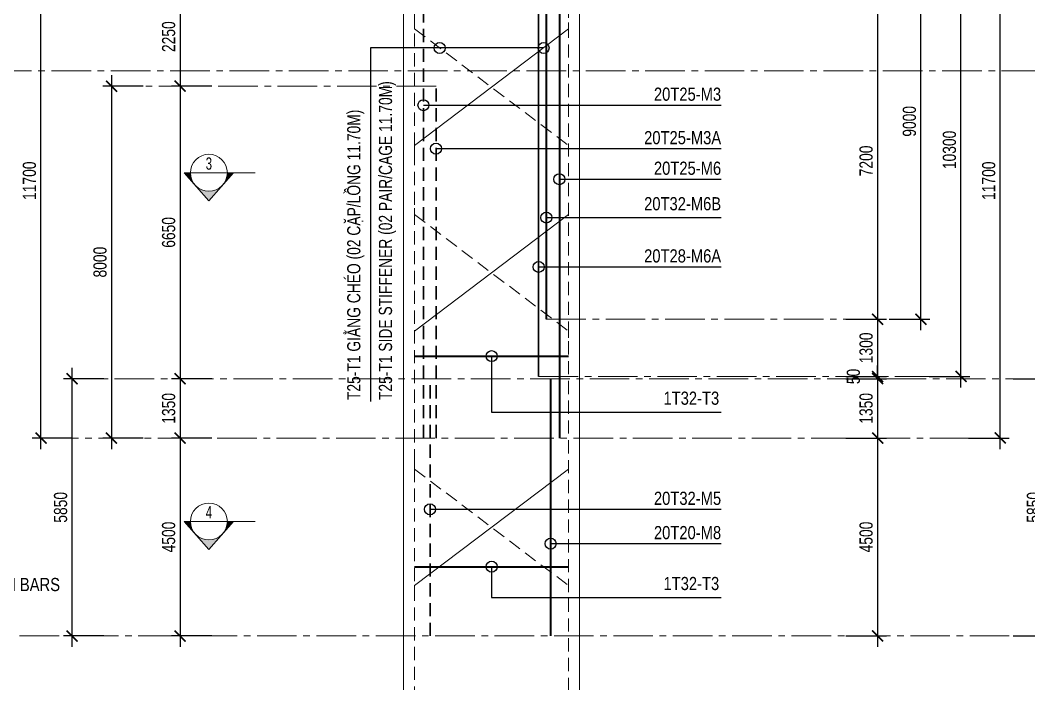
# Model space of a CAD drawing. Header units: millimetres. Extents: x 2746337 to 7547699, y -363432 to 15720.
# Drawn here: x 3381940 to 3404869, y -27087 to -12000 of the extents above; entities that cross this region are included whole.
import ezdxf
from ezdxf.enums import TextEntityAlignment as Align

# ---------------------------------------------------------------- set-up
doc = ezdxf.new("R2010")
doc.units = ezdxf.units.MM
doc.header["$LTSCALE"] = 1200
doc.header["$PDMODE"] = 3
for name, pattern in [('CENTER2', [1.125, 0.75, -0.125, 0.125, -0.125]), ('CONTINOUS', [0]), ('HIDDEN', [0.375, 0.25, -0.125])]:
    doc.linetypes.add(name, pattern=pattern)
for name, color, linetype, lineweight in [('1', 9, 'Continuous', 13), ('BOUND', 3, 'Continuous', 20), ('C1CO', 4, 'Continuous', 35), ('Grid line', 160, 'CENTER2', 5), ('HIDE', 8, 'HIDDEN', 13), ('K-THUOC', 1, 'Continuous', 18), ('LEADER', 8, 'Continuous', 9), ('T1CO', 4, 'Continuous', 20), ('T1HI', 4, 'HIDDEN', 13), ('TCCO', 4, 'Continuous', 35), ('TCHI', 4, 'HIDDEN', 30), ('TEXTMA', 2, 'Continuous', 13), ('TEXTVN', 2, 'Continuous', 20)]:
    doc.layers.add(name, color=color, linetype=linetype, lineweight=lineweight)
doc.styles.add('DB_Arial', font='arial.ttf', dxfattribs={"width": 0.8})
doc.styles.add('SMTEXT', font='arial.ttf', dxfattribs={"width": 0.75})
doc.styles.add('TEXTVN', font='VHELVCN.TTF', dxfattribs={"width": 0.8})
doc.dimstyles.new('BSV1-100', dxfattribs={"dimtxt": 300, "dimasz": 250, "dimexe": 200, "dimexo": 0, "dimgap": 108, "dimtad": 1, "dimdec": 0, "dimdsep": 46, "dimtxsty": 'SMTEXT', "dimblk": 'ARCHTICK', "dimcen": 100, "dimdle": 250, "dimclrd": 256, "dimclre": 256, "dimclrt": 1, "dimadec": 0, "dimazin": 0, "dimtfac": 1, "dimtdec": 0, "dimtix": 1, "dimtmove": 2, "dimatfit": 3, "dimfxl": 720, "dimfxlon": 1, "dimtolj": 1, "dimtzin": 0, "dimarcsym": 0})
doc.dimstyles.new('BSV25', dxfattribs={"dimtxt": 300, "dimasz": 250, "dimexe": 200, "dimexo": 0, "dimgap": 108, "dimtad": 1, "dimdec": 0, "dimlfac": 0.25, "dimdsep": 46, "dimtxsty": 'SMTEXT', "dimblk": 'ARCHTICK', "dimcen": 100, "dimdle": 250, "dimclrd": 256, "dimclre": 256, "dimclrt": 2, "dimadec": 0, "dimazin": 0, "dimtfac": 1, "dimtdec": 0, "dimtix": 1, "dimtmove": 2, "dimatfit": 3, "dimfxl": 800, "dimfxlon": 1, "dimtolj": 1, "dimtzin": 0, "dimarcsym": 0})

# ---------------------------------------------------------------- blocks, each defined once
blk = doc.blocks.new('_ArchTick')
at = {"color": 0, "linetype": 'ByBlock', "const_width": 0.15}
blk.add_lwpolyline([(-0.5, -0.5), (0.5, 0.5)], dxfattribs=at)
blk = doc.blocks.new('*D829')
at = {"layer": 'Defpoints', "color": 0, "transparency": 16777216}
for p in [(3390657, -8850), (3376848, -11850), (3390657, -11850)]:
    blk.add_point(p, dxfattribs=at)
at = {"layer": 'K-THUOC', "lineweight": -2, "transparency": 16777216}
for p, q in [((3376848, -8600), (3376848, -12100)), ((3377568, -8850), (3376648, -8850)), ((3377568, -11850), (3376648, -11850))]:
    blk.add_line(p, q, dxfattribs=at)
at = {"layer": 'K-THUOC', "lineweight": -2, "transparency": 16777216, "xscale": 250, "yscale": 250, "zscale": 250}
for p, rotation in [((3376848, -8850), 90), ((3376848, -11850), 270)]:
    blk.add_blockref('_ArchTick', p, dxfattribs=dict(at, rotation=rotation))
at = {"layer": 'K-THUOC', "color": 1, "transparency": 16777216, "char_height": 300, "attachment_point": 5, "rotation": 90, "style": 'SMTEXT'}
for s, insert in [('\\A1;T12a200-L1,L2,L3', (3377136, -10350)), ('\\A1;3000', (3376587, -10350))]:
    blk.add_mtext(s, dxfattribs=dict(at, insert=insert))
blk = doc.blocks.new('*D830')
at = {"layer": 'Defpoints', "color": 0, "transparency": 16777216}
for p in [(3390657, -11850), (3376848, -26000), (3383651, -26000)]:
    blk.add_point(p, dxfattribs=at)
at = {"layer": 'K-THUOC', "lineweight": -2, "transparency": 16777216}
for p, q in [((3376848, -11600), (3376848, -26250)), ((3377568, -11850), (3376648, -11850)), ((3377568, -26000), (3376648, -26000))]:
    blk.add_line(p, q, dxfattribs=at)
at = {"layer": 'K-THUOC', "lineweight": -2, "transparency": 16777216, "xscale": 250, "yscale": 250, "zscale": 250}
for p, rotation in [((3376848, -11850), 90), ((3376848, -26000), 270)]:
    blk.add_blockref('_ArchTick', p, dxfattribs=dict(at, rotation=rotation))
at = {"layer": 'K-THUOC', "color": 1, "transparency": 16777216, "char_height": 300, "attachment_point": 5, "rotation": 90, "style": 'SMTEXT'}
for s, insert in [('\\A1;T12a300-L1,L2,L3', (3377136, -18925)), ('\\A1;14150', (3376587, -18925))]:
    blk.add_mtext(s, dxfattribs=dict(at, insert=insert))
blk = doc.blocks.new('SIGSEC')
at = {"layer": '1', "lineweight": 9}
h = blk.add_hatch(color=256, dxfattribs=at)
h.dxf.hatch_style = 1
h.paths.add_polyline_path([(-420, 0), (-560, 0), (-315, -278, -0.182676)])
h = blk.add_hatch(color=256, dxfattribs=at)
h.dxf.hatch_style = 1
h.paths.add_polyline_path([(560, 0), (420, 0, -0.182676), (315, -278)])
h = blk.add_hatch(color=256, dxfattribs=at)
h.dxf.hatch_style = 1
h.paths.add_polyline_path([(315, -278, -0.451416), (-315, -278), (0, -635)])
at = {"layer": '1', "lineweight": 9, "elevation": 0}
blk.add_lwpolyline([(1050, 0), (-560, 0), (0, -635), (560, 0)], dxfattribs=at)
at = {"layer": '1', "lineweight": 9}
blk.add_circle((0, 0), 420, dxfattribs=at)
at = {"layer": 'BOUND', "lineweight": 9, "style": 'TEXTVN', "width": 0.8}
blk.add_attdef('SEC', text='', height=280, dxfattribs=at).set_placement((0, 210, 0), align=Align.MIDDLE_CENTER)
blk = doc.blocks.new('*D798')
at = {"layer": 'Defpoints', "color": 0, "transparency": 16777216}
for p in [(3408269, -9350), (3375833, -13150), (3409526, -13150)]:
    blk.add_point(p, dxfattribs=at)
at = {"layer": 'K-THUOC', "lineweight": -2, "transparency": 16777216}
for p, q in [((3375833, -9100), (3375833, -13400)), ((3376553, -9350), (3375633, -9350)), ((3376553, -13150), (3375633, -13150))]:
    blk.add_line(p, q, dxfattribs=at)
at = {"layer": 'K-THUOC', "lineweight": -2, "transparency": 16777216, "xscale": 250, "yscale": 250, "zscale": 250}
for p, rotation in [((3375833, -9350), 90), ((3375833, -13150), 270)]:
    blk.add_blockref('_ArchTick', p, dxfattribs=dict(at, rotation=rotation))
at = {"layer": 'K-THUOC', "color": 1, "transparency": 16777216, "insert": (3375571, -11250), "char_height": 300, "attachment_point": 5, "rotation": 90, "style": 'SMTEXT'}
blk.add_mtext('\\A1;3800', dxfattribs=at)
blk = doc.blocks.new('*D804')
at = {"layer": 'Defpoints', "color": 0, "transparency": 16777216}
for p in [(3394657, -11600), (3394657, -18800), (3401432, -18800)]:
    blk.add_point(p, dxfattribs=at)
at = {"layer": 'K-THUOC', "lineweight": -2, "transparency": 16777216}
for p, q in [((3401432, -11350), (3401432, -19050)), ((3400712, -11600), (3401632, -11600)), ((3400712, -18800), (3401632, -18800))]:
    blk.add_line(p, q, dxfattribs=at)
at = {"layer": 'K-THUOC', "lineweight": -2, "transparency": 16777216, "xscale": 250, "yscale": 250, "zscale": 250}
for p, rotation in [((3401432, -11600), 90), ((3401432, -18800), 270)]:
    blk.add_blockref('_ArchTick', p, dxfattribs=dict(at, rotation=rotation))
at = {"layer": 'K-THUOC', "color": 1, "transparency": 16777216, "insert": (3401171, -15200), "char_height": 300, "attachment_point": 5, "rotation": 90, "style": 'SMTEXT'}
blk.add_mtext('\\A1;7200', dxfattribs=at)
blk = doc.blocks.new('*D805')
at = {"layer": 'Defpoints', "color": 0, "transparency": 16777216}
for p in [(3394657, -20100), (3394657, -20150), (3401432, -20150)]:
    blk.add_point(p, dxfattribs=at)
at = {"layer": 'K-THUOC', "lineweight": -2, "transparency": 16777216}
for p, q in [((3401432, -20100), (3401432, -19850)), ((3400712, -20100), (3401632, -20100)), ((3400712, -20150), (3401632, -20150)), ((3401432, -20100), (3401432, -20150)), ((3401432, -20150), (3401432, -20400))]:
    blk.add_line(p, q, dxfattribs=at)
at = {"layer": 'K-THUOC', "lineweight": -2, "transparency": 16777216, "xscale": 250, "yscale": 250, "zscale": 250}
for p, rotation in [((3401432, -20100), 270), ((3401432, -20150), 90)]:
    blk.add_blockref('_ArchTick', p, dxfattribs=dict(at, rotation=rotation))
at = {"layer": 'K-THUOC', "color": 1, "transparency": 16777216, "insert": (3400882, -20100), "char_height": 300, "attachment_point": 5, "rotation": 90, "style": 'SMTEXT'}
blk.add_mtext('\\A1;50', dxfattribs=at)
blk = doc.blocks.new('*D806')
at = {"layer": 'Defpoints', "color": 0, "transparency": 16777216}
for p in [(3394657, -20150), (3394657, -21500), (3401432, -21500)]:
    blk.add_point(p, dxfattribs=at)
at = {"layer": 'K-THUOC', "lineweight": -2, "transparency": 16777216}
for p, q in [((3401432, -19900), (3401432, -21750)), ((3400712, -20150), (3401632, -20150)), ((3400712, -21500), (3401632, -21500))]:
    blk.add_line(p, q, dxfattribs=at)
at = {"layer": 'K-THUOC', "lineweight": -2, "transparency": 16777216, "xscale": 250, "yscale": 250, "zscale": 250}
for p, rotation in [((3401432, -20150), 90), ((3401432, -21500), 270)]:
    blk.add_blockref('_ArchTick', p, dxfattribs=dict(at, rotation=rotation))
at = {"layer": 'K-THUOC', "color": 1, "transparency": 16777216, "insert": (3401171, -20825), "char_height": 300, "attachment_point": 5, "rotation": 90, "style": 'SMTEXT'}
blk.add_mtext('\\A1;1350', dxfattribs=at)
blk = doc.blocks.new('*D807')
at = {"layer": 'Defpoints', "color": 0, "transparency": 16777216}
for p in [(3394307, -21500), (3394657, -26000), (3401432, -26000)]:
    blk.add_point(p, dxfattribs=at)
at = {"layer": 'K-THUOC', "lineweight": -2, "transparency": 16777216}
for p, q in [((3401432, -21250), (3401432, -26250)), ((3400712, -21500), (3401632, -21500)), ((3400712, -26000), (3401632, -26000))]:
    blk.add_line(p, q, dxfattribs=at)
at = {"layer": 'K-THUOC', "lineweight": -2, "transparency": 16777216, "xscale": 250, "yscale": 250, "zscale": 250}
for p, rotation in [((3401432, -21500), 90), ((3401432, -26000), 270)]:
    blk.add_blockref('_ArchTick', p, dxfattribs=dict(at, rotation=rotation))
at = {"layer": 'K-THUOC', "color": 1, "transparency": 16777216, "insert": (3401171, -23750), "char_height": 300, "attachment_point": 5, "rotation": 90, "style": 'SMTEXT'}
blk.add_mtext('\\A1;4500', dxfattribs=at)
blk = doc.blocks.new('*D808')
at = {"layer": 'Defpoints', "color": 0, "transparency": 16777216}
for p in [(3394157, -20150), (3405237, -20150), (3394157, -26000)]:
    blk.add_point(p, dxfattribs=at)
at = {"layer": 'K-THUOC', "lineweight": -2, "transparency": 16777216}
for p, q in [((3405237, -26250), (3405237, -19900)), ((3404517, -20150), (3405437, -20150)), ((3404517, -26000), (3405437, -26000))]:
    blk.add_line(p, q, dxfattribs=at)
at = {"layer": 'K-THUOC', "lineweight": -2, "transparency": 16777216, "xscale": 250, "yscale": 250, "zscale": 250}
for p, rotation in [((3405237, -20150), 90), ((3405237, -26000), 270)]:
    blk.add_blockref('_ArchTick', p, dxfattribs=dict(at, rotation=rotation))
at = {"layer": 'K-THUOC', "color": 1, "transparency": 16777216, "insert": (3404976, -23075), "char_height": 300, "attachment_point": 5, "rotation": 90, "style": 'SMTEXT'}
blk.add_mtext('\\A1;5850', dxfattribs=at)
blk = doc.blocks.new('*D809')
at = {"layer": 'Defpoints', "color": 0, "transparency": 16777216}
for p in [(3393606, -9800), (3404219, -9800), (3393606, -21500)]:
    blk.add_point(p, dxfattribs=at)
at = {"layer": 'K-THUOC', "lineweight": -2, "transparency": 16777216}
for p, q in [((3404219, -21750), (3404219, -9550)), ((3403499, -9800), (3404419, -9800)), ((3403499, -21500), (3404419, -21500))]:
    blk.add_line(p, q, dxfattribs=at)
at = {"layer": 'K-THUOC', "lineweight": -2, "transparency": 16777216, "xscale": 250, "yscale": 250, "zscale": 250}
for p, rotation in [((3404219, -9800), 90), ((3404219, -21500), 270)]:
    blk.add_blockref('_ArchTick', p, dxfattribs=dict(at, rotation=rotation))
at = {"layer": 'K-THUOC', "color": 1, "transparency": 16777216, "insert": (3403958, -15650), "char_height": 300, "attachment_point": 5, "rotation": 90, "style": 'SMTEXT'}
blk.add_mtext('\\A1;11700', dxfattribs=at)
blk = doc.blocks.new('*D812')
at = {"layer": 'Defpoints', "color": 0, "transparency": 16777216}
for p in [(3393726, -9800), (3403327, -9800), (3393726, -20100)]:
    blk.add_point(p, dxfattribs=at)
at = {"layer": 'K-THUOC', "lineweight": -2, "transparency": 16777216}
for p, q in [((3403327, -20350), (3403327, -9550)), ((3402607, -9800), (3403527, -9800)), ((3402607, -20100), (3403527, -20100))]:
    blk.add_line(p, q, dxfattribs=at)
at = {"layer": 'K-THUOC', "lineweight": -2, "transparency": 16777216, "xscale": 250, "yscale": 250, "zscale": 250}
for p, rotation in [((3403327, -9800), 90), ((3403327, -20100), 270)]:
    blk.add_blockref('_ArchTick', p, dxfattribs=dict(at, rotation=rotation))
at = {"layer": 'K-THUOC', "color": 1, "transparency": 16777216, "insert": (3403065, -14950), "char_height": 300, "attachment_point": 5, "rotation": 90, "style": 'SMTEXT'}
blk.add_mtext('\\A1;10300', dxfattribs=at)
blk = doc.blocks.new('*D813')
at = {"layer": 'Defpoints', "color": 0, "transparency": 16777216}
for p in [(3393901, -9800), (3402416, -9800), (3393901, -18800)]:
    blk.add_point(p, dxfattribs=at)
at = {"layer": 'K-THUOC', "lineweight": -2, "transparency": 16777216}
for p, q in [((3402416, -19050), (3402416, -9550)), ((3401696, -9800), (3402616, -9800)), ((3401696, -18800), (3402616, -18800))]:
    blk.add_line(p, q, dxfattribs=at)
at = {"layer": 'K-THUOC', "lineweight": -2, "transparency": 16777216, "xscale": 250, "yscale": 250, "zscale": 250}
for p, rotation in [((3402416, -9800), 90), ((3402416, -18800), 270)]:
    blk.add_blockref('_ArchTick', p, dxfattribs=dict(at, rotation=rotation))
at = {"layer": 'K-THUOC', "color": 1, "transparency": 16777216, "insert": (3402155, -14300), "char_height": 300, "attachment_point": 5, "rotation": 90, "style": 'SMTEXT'}
blk.add_mtext('\\A1;9000', dxfattribs=at)
blk = doc.blocks.new('*D816')
at = {"layer": 'Defpoints', "color": 0, "transparency": 16777216}
for p in [(3390633, -11250), (3385577, -13500), (3390657, -13500)]:
    blk.add_point(p, dxfattribs=at)
at = {"layer": 'K-THUOC', "lineweight": -2, "transparency": 16777216}
for p, q in [((3385577, -11000), (3385577, -13750)), ((3386297, -11250), (3385377, -11250)), ((3386297, -13500), (3385377, -13500))]:
    blk.add_line(p, q, dxfattribs=at)
at = {"layer": 'K-THUOC', "lineweight": -2, "transparency": 16777216, "xscale": 250, "yscale": 250, "zscale": 250}
for p, rotation in [((3385577, -11250), 90), ((3385577, -13500), 270)]:
    blk.add_blockref('_ArchTick', p, dxfattribs=dict(at, rotation=rotation))
at = {"layer": 'K-THUOC', "color": 1, "transparency": 16777216, "insert": (3385316, -12375), "char_height": 300, "attachment_point": 5, "rotation": 90, "style": 'SMTEXT'}
blk.add_mtext('\\A1;2250', dxfattribs=at)
blk = doc.blocks.new('*D817')
at = {"layer": 'Defpoints', "color": 0, "transparency": 16777216}
for p in [(3390633, -21500), (3385577, -26000), (3390633, -26000)]:
    blk.add_point(p, dxfattribs=at)
at = {"layer": 'K-THUOC', "lineweight": -2, "transparency": 16777216}
for p, q in [((3385577, -21250), (3385577, -26250)), ((3386297, -21500), (3385377, -21500)), ((3386297, -26000), (3385377, -26000))]:
    blk.add_line(p, q, dxfattribs=at)
at = {"layer": 'K-THUOC', "lineweight": -2, "transparency": 16777216, "xscale": 250, "yscale": 250, "zscale": 250}
for p, rotation in [((3385577, -21500), 90), ((3385577, -26000), 270)]:
    blk.add_blockref('_ArchTick', p, dxfattribs=dict(at, rotation=rotation))
at = {"layer": 'K-THUOC', "color": 1, "transparency": 16777216, "insert": (3385316, -23750), "char_height": 300, "attachment_point": 5, "rotation": 90, "style": 'SMTEXT'}
blk.add_mtext('\\A1;4500', dxfattribs=at)
blk = doc.blocks.new('*D818')
at = {"layer": 'Defpoints', "color": 0, "transparency": 16777216}
for p in [(3382413, -9800), (3390833, -9800), (3390833, -21500)]:
    blk.add_point(p, dxfattribs=at)
at = {"layer": 'K-THUOC', "lineweight": -2, "transparency": 16777216}
for p, q in [((3382413, -21750), (3382413, -9550)), ((3383133, -9800), (3382213, -9800)), ((3383133, -21500), (3382213, -21500))]:
    blk.add_line(p, q, dxfattribs=at)
at = {"layer": 'K-THUOC', "lineweight": -2, "transparency": 16777216, "xscale": 250, "yscale": 250, "zscale": 250}
for p, rotation in [((3382413, -9800), 90), ((3382413, -21500), 270)]:
    blk.add_blockref('_ArchTick', p, dxfattribs=dict(at, rotation=rotation))
at = {"layer": 'K-THUOC', "color": 1, "transparency": 16777216, "insert": (3382151, -15650), "char_height": 300, "attachment_point": 5, "rotation": 90, "style": 'SMTEXT'}
blk.add_mtext('\\A1;11700', dxfattribs=at)
blk = doc.blocks.new('*D780')
at = {"layer": 'Defpoints', "color": 0, "transparency": 16777216}
for p in [(3409285, -500), (3403739, -26000), (3414453, -26000)]:
    blk.add_point(p, dxfattribs=at)
at = {"layer": 'K-THUOC', "lineweight": -2, "transparency": 16777216}
for p, q in [((3414453, -250), (3414453, -26250)), ((3413733, -500), (3414653, -500)), ((3413733, -26000), (3414653, -26000))]:
    blk.add_line(p, q, dxfattribs=at)
at = {"layer": 'K-THUOC', "lineweight": -2, "transparency": 16777216, "xscale": 250, "yscale": 250, "zscale": 250}
for p, rotation in [((3414453, -500), 90), ((3414453, -26000), 270)]:
    blk.add_blockref('_ArchTick', p, dxfattribs=dict(at, rotation=rotation))
at = {"layer": 'K-THUOC', "color": 1, "transparency": 16777216, "insert": (3414192, -13250), "char_height": 300, "attachment_point": 5, "rotation": 90, "style": 'SMTEXT'}
blk.add_mtext('\\A1;25500', dxfattribs=at)
blk = doc.blocks.new('*D781')
at = {"layer": 'Defpoints', "color": 0, "transparency": 16777216}
for p in [(3403739, -26000), (3405310, -45000), (3414453, -45000)]:
    blk.add_point(p, dxfattribs=at)
at = {"layer": 'K-THUOC', "lineweight": -2, "transparency": 16777216}
for p, q in [((3414453, -25750), (3414453, -45250)), ((3413733, -26000), (3414653, -26000)), ((3413733, -45000), (3414653, -45000))]:
    blk.add_line(p, q, dxfattribs=at)
at = {"layer": 'K-THUOC', "lineweight": -2, "transparency": 16777216, "xscale": 250, "yscale": 250, "zscale": 250}
for p, rotation in [((3414453, -26000), 90), ((3414453, -45000), 270)]:
    blk.add_blockref('_ArchTick', p, dxfattribs=dict(at, rotation=rotation))
at = {"layer": 'K-THUOC', "color": 1, "transparency": 16777216, "insert": (3414192, -35500), "char_height": 300, "attachment_point": 5, "rotation": 90, "style": 'SMTEXT'}
blk.add_mtext('\\A1;19000', dxfattribs=at)
blk = doc.blocks.new('*D782')
at = {"layer": 'Defpoints', "color": 0, "transparency": 16777216}
for p in [(3408485, 0), (3415514, 0), (3403739, -26000)]:
    blk.add_point(p, dxfattribs=at)
at = {"layer": 'K-THUOC', "lineweight": -2, "transparency": 16777216}
for p, q in [((3415514, -26250), (3415514, 250)), ((3414794, 0), (3415714, 0)), ((3414794, -26000), (3415714, -26000))]:
    blk.add_line(p, q, dxfattribs=at)
at = {"layer": 'K-THUOC', "lineweight": -2, "transparency": 16777216, "xscale": 250, "yscale": 250, "zscale": 250}
for p, rotation in [((3415514, 0), 90), ((3415514, -26000), 270)]:
    blk.add_blockref('_ArchTick', p, dxfattribs=dict(at, rotation=rotation))
at = {"layer": 'K-THUOC', "color": 1, "transparency": 16777216, "insert": (3415253, -13000), "char_height": 300, "attachment_point": 5, "rotation": 90, "style": 'SMTEXT'}
blk.add_mtext('\\A1;26000', dxfattribs=at)
blk = doc.blocks.new('lop1-type2')
at = {"layer": 'C1CO'}
for p, q in [((2730241, 450), (2730241, -4100)), ((2730091, -2600), (2730091, -11600)), ((2730241, -9800), (2730241, -21500)), ((2730041, -20150), (2730041, -26000))]:
    blk.add_line(p, q, dxfattribs=at)
at = {"layer": 'TCCO'}
blk.add_line((2729944, -9800), (2729944, -18800), dxfattribs=at)
blk = doc.blocks.new('*D790')
at = {"layer": 'Defpoints', "color": 0, "transparency": 16777216}
for p in [(3390657, -13500), (3385577, -20150), (3390657, -20150)]:
    blk.add_point(p, dxfattribs=at)
at = {"layer": 'K-THUOC', "lineweight": -2, "transparency": 16777216}
for p, q in [((3385577, -13250), (3385577, -20400)), ((3386297, -13500), (3385377, -13500)), ((3386297, -20150), (3385377, -20150))]:
    blk.add_line(p, q, dxfattribs=at)
at = {"layer": 'K-THUOC', "lineweight": -2, "transparency": 16777216, "xscale": 250, "yscale": 250, "zscale": 250}
for p, rotation in [((3385577, -13500), 90), ((3385577, -20150), 270)]:
    blk.add_blockref('_ArchTick', p, dxfattribs=dict(at, rotation=rotation))
at = {"layer": 'K-THUOC', "color": 1, "transparency": 16777216, "insert": (3385316, -16825), "char_height": 300, "attachment_point": 5, "rotation": 90, "style": 'SMTEXT'}
blk.add_mtext('\\A1;6650', dxfattribs=at)
blk = doc.blocks.new('*D791')
at = {"layer": 'Defpoints', "color": 0, "transparency": 16777216}
for p in [(3391207, -20150), (3385577, -21500), (3391207, -21500)]:
    blk.add_point(p, dxfattribs=at)
at = {"layer": 'K-THUOC', "lineweight": -2, "transparency": 16777216}
for p, q in [((3385577, -19900), (3385577, -21750)), ((3386297, -20150), (3385377, -20150)), ((3386297, -21500), (3385377, -21500))]:
    blk.add_line(p, q, dxfattribs=at)
at = {"layer": 'K-THUOC', "lineweight": -2, "transparency": 16777216, "xscale": 250, "yscale": 250, "zscale": 250}
for p, rotation in [((3385577, -20150), 90), ((3385577, -21500), 270)]:
    blk.add_blockref('_ArchTick', p, dxfattribs=dict(at, rotation=rotation))
at = {"layer": 'K-THUOC', "color": 1, "transparency": 16777216, "insert": (3385316, -20825), "char_height": 300, "attachment_point": 5, "rotation": 90, "style": 'SMTEXT'}
blk.add_mtext('\\A1;1350', dxfattribs=at)
blk = doc.blocks.new('*D793')
at = {"layer": 'Defpoints', "color": 0, "transparency": 16777216}
for p in [(3383122, -20150), (3391364, -20150), (3391364, -26000)]:
    blk.add_point(p, dxfattribs=at)
at = {"layer": 'K-THUOC', "lineweight": -2, "transparency": 16777216}
for p, q in [((3383122, -26250), (3383122, -19900)), ((3383842, -20150), (3382922, -20150)), ((3383842, -26000), (3382922, -26000))]:
    blk.add_line(p, q, dxfattribs=at)
at = {"layer": 'K-THUOC', "lineweight": -2, "transparency": 16777216, "xscale": 250, "yscale": 250, "zscale": 250}
for p, rotation in [((3383122, -20150), 90), ((3383122, -26000), 270)]:
    blk.add_blockref('_ArchTick', p, dxfattribs=dict(at, rotation=rotation))
at = {"layer": 'K-THUOC', "color": 1, "transparency": 16777216, "insert": (3382860, -23075), "char_height": 300, "attachment_point": 5, "rotation": 90, "style": 'SMTEXT'}
blk.add_mtext('\\A1;5850', dxfattribs=at)
blk = doc.blocks.new('*D794')
at = {"layer": 'Defpoints', "color": 0, "transparency": 16777216}
for p in [(3394657, -18800), (3394657, -20100), (3401432, -20100)]:
    blk.add_point(p, dxfattribs=at)
at = {"layer": 'K-THUOC', "lineweight": -2, "transparency": 16777216}
for p, q in [((3401432, -18550), (3401432, -20350)), ((3400712, -18800), (3401632, -18800)), ((3400712, -20100), (3401632, -20100))]:
    blk.add_line(p, q, dxfattribs=at)
at = {"layer": 'K-THUOC', "lineweight": -2, "transparency": 16777216, "xscale": 250, "yscale": 250, "zscale": 250}
for p, rotation in [((3401432, -18800), 90), ((3401432, -20100), 270)]:
    blk.add_blockref('_ArchTick', p, dxfattribs=dict(at, rotation=rotation))
at = {"layer": 'K-THUOC', "color": 1, "transparency": 16777216, "insert": (3401171, -19450), "char_height": 300, "attachment_point": 5, "rotation": 90, "style": 'SMTEXT'}
blk.add_mtext('\\A1;1300', dxfattribs=at)
blk = doc.blocks.new('*D795')
at = {"layer": 'Defpoints', "color": 0, "transparency": 16777216}
for p in [(3388599, -13500), (3384017, -21500), (3388599, -21500)]:
    blk.add_point(p, dxfattribs=at)
at = {"layer": 'K-THUOC', "lineweight": -2, "transparency": 16777216}
for p, q in [((3384017, -13250), (3384017, -21750)), ((3384737, -13500), (3383817, -13500)), ((3384737, -21500), (3383817, -21500))]:
    blk.add_line(p, q, dxfattribs=at)
at = {"layer": 'K-THUOC', "lineweight": -2, "transparency": 16777216, "xscale": 250, "yscale": 250, "zscale": 250}
for p, rotation in [((3384017, -13500), 90), ((3384017, -21500), 270)]:
    blk.add_blockref('_ArchTick', p, dxfattribs=dict(at, rotation=rotation))
at = {"layer": 'K-THUOC', "color": 1, "transparency": 16777216, "insert": (3383756, -17500), "char_height": 300, "attachment_point": 5, "rotation": 90, "style": 'SMTEXT'}
blk.add_mtext('\\A1;8000', dxfattribs=at)

msp = doc.modelspace()

# ---------------------------------------------------------------- linework, layer by layer
at = {"layer": 'BOUND'}
msp.add_line((3390657.5, 410), (3390657.5, -45000), dxfattribs=at)
msp.add_lwpolyline([(3390657.5, -45000), (3394657.5, -45000), (3394657.5, -500), (3390657.5, -500)], close=True, dxfattribs=at)
at = {"layer": 'C1CO'}
for p, q in [((3390907.5, -19638.2), (3394407.5, -19638.2)), ((3390907.5, -24424), (3394407.5, -24424))]:
    msp.add_line(p, q, dxfattribs=at)
at = {"layer": 'Grid line', "color": 2}
msp.add_line((3371850.8, -13150), (3409353.6, -13150), dxfattribs=at)
at = {"layer": 'Grid line'}
for p, q in [((3391393.1, -13500), (3384764.5, -13500)), ((3393900.6, -18800), (3402615.9, -18800)), ((3405237.1, -20150.4), (3383842.4, -20150.4)), ((3393725.9, -20100), (3402795, -20100)), ((3403519.9, -21500.4), (3382212.5, -21500)), ((3413875.6, -26000), (3377207.5, -26000))]:
    msp.add_line(p, q, dxfattribs=at)
at = {"layer": 'HIDE'}
for p, q in [((3390907.5, -45000), (3390907.5, 500)), ((3394407.5, 500), (3394407.5, -45000))]:
    msp.add_line(p, q, dxfattribs=at)
at = {"layer": 'T1CO'}
for points in [[(3394407.5, -12050.3), (3394407.5, -12200.3), (3390907.5, -14850.3), (3390907.5, -15000.3)], [(3394407.5, -16270.8), (3394407.5, -16420.8), (3390907.5, -19070.8), (3390907.5, -19220.8)], [(3394407.5, -22055.7), (3394407.5, -22205.7), (3390907.5, -24855.7), (3390907.5, -25005.7)]]:
    msp.add_lwpolyline(points, dxfattribs=at)
at = {"layer": 'T1HI'}
for points in [[(3390907.5, -12050.3), (3390907.5, -12200.3), (3394407.5, -14850.3), (3394407.5, -15000.3)], [(3390907.5, -16270.8), (3390907.5, -16420.8), (3394407.5, -19070.8), (3394407.5, -19220.8)], [(3390907.5, -22055.7), (3390907.5, -22205.7), (3394407.5, -24855.7), (3394407.5, -25005.7)]]:
    msp.add_lwpolyline(points, dxfattribs=at)
at = {"layer": 'TCHI', "linetype": 'HIDDEN'}
for p, q in [((3391107.1, -21500), (3391107.1, -9800)), ((3391257.1, -26000), (3391257.1, -20150))]:
    msp.add_line(p, q, dxfattribs=at)
at = {"layer": 'TCHI', "color": 6, "linetype": 'CONTINOUS'}
msp.add_line((3393725.9, -20100), (3393725.9, -9800.3), dxfattribs=at)
at = {"layer": 'TCHI', "color": 6, "linetype": 'HIDDEN'}
msp.add_line((3391393.1, -21500.4), (3391393.1, -13500), dxfattribs=at)

# ---------------------------------------------------------------- block references
msp.add_blockref('lop1-type2', (663956.7, 0))
at = {"layer": '1', "lineweight": 20}
for p, values in [((3386230.4, -15469), {'SEC': '3'}), ((3386230.4, -23397.2, 0), {'SEC': '4'})]:
    msp.add_blockref('SIGSEC', p, dxfattribs=at).add_auto_attribs(values)

# ---------------------------------------------------------------- texts
at = {"layer": 'TEXTMA', "style": 'DB_Arial', "width": 0.8}
for s, p in [('20T25-M3', (3397875.1, -13832.4)), ('20T25-M3A', (3397875.1, -14821)), ('20T25-M6', (3397875.1, -15515.6)), ('20T32-M6B', (3397875.1, -16323.2)), ('20T28-M6A', (3397875.1, -17508.9)), ('1T32-T3', (3397830.9, -20743.8)), ('20T32-M5', (3397875.1, -23019.7)), ('20T20-M8', (3397875.1, -23799.8)), ('1T32-T3', (3397830.9, -24956.7))]:
    msp.add_text(s, height=300, rotation=360, dxfattribs=at).set_placement(p, align=Align.RIGHT)
at = {"layer": 'TEXTVN', "lineweight": 20, "style": 'SMTEXT', "width": 0.75}
for s, p in [('T25-T1 SIDE STIFFENER (02 PAIR/CAGE 11.70M)', (3390394, -20635.9)), ('T25-T1 GIẰNG CHÉO (02 CẶP/LỒNG 11.70M)', (3389674, -20635.9))]:
    msp.add_text(s, height=300, rotation=90, dxfattribs=at).set_placement(p)
at = {"layer": 'TEXTVN', "style": 'DB_Arial', "width": 0.8}
msp.add_text('BOTTOM LEVEL OF MAIN BARS', height=300, dxfattribs=at).set_placement((3377779.8, -24980))

# ---------------------------------------------------------------- dimensions: what is measured, and where the dimension line sits
at = {"layer": 'K-THUOC'}
for base, p1, p2, picture, middle in [((3415513.9, 0), (3403738.5, -26000), (3408485.2, 0), '*D782', (3415252.7, -13000)), ((3414453.1, -26000), (3409285.2, -500), (3403738.5, -26000), '*D780', (3414191.9, -13250)), ((3375832.5, -13150), (3408269.4, -9350), (3409526, -13150), '*D798', (3375571.3, -11250)), ((3382412.5, -9800), (3390833, -21500), (3390833, -9800), '*D818', (3382151.4, -15650)), ((3404219.1, -9800.3), (3393606, -21500), (3393606, -9800.3), '*D809', (3403957.9, -15650.2)), ((3403326.5398, -9800.4881), (3393725.915, -20100), (3393725.9138, -9800.4881), '*D812', (3403065.2656, -14950.244)), ((3402415.9257, -9800.4904), (3393900.6297, -18800), (3393900.6297, -9800.4904), '*D813', (3402154.7538, -14300.2452)), ((3385577.2, -13500), (3390633, -11250.3), (3390657.5, -13500), '*D816', (3385316.1, -12375.2)), ((3401432.4, -18800), (3394657.5, -11600.3), (3394657.5, -18800), '*D804', (3401171.2, -15200.2)), ((3384017.2, -21500), (3388599.2, -13500), (3388599.2, -21500), '*D795', (3383756, -17500)), ((3385577.2, -20150.4), (3390657.5, -13500), (3390657.5, -20150.4), '*D790', (3385316.1, -16825.2)), ((3401432.4, -20100), (3394657.5, -18800), (3394657.5, -20100), '*D794', (3401171.1, -19450)), ((3383121.6, -20150), (3391364.5, -26000), (3391364.5, -20150), '*D793', (3382860.4, -23075)), ((3385577.2, -21500.4), (3391207.1, -20150.4), (3391207.1, -21500.4), '*D791', (3385316, -20825.4)), ((3405237.1, -20150), (3394157.5, -26000), (3394157.5, -20150), '*D808', (3404975.9, -23075)), ((3401432.4, -21500), (3394657.5, -20150), (3394657.5, -21500), '*D806', (3401171.1, -20825)), ((3385577.2, -26000), (3390633, -21500), (3390633, -26000), '*D817', (3385316.1, -23750)), ((3401432.4, -26000), (3394307.5, -21500), (3394657.5, -26000), '*D807', (3401171.2, -23750)), ((3414453.1, -45000), (3403738.5, -26000), (3405310.2, -45000), '*D781', (3414191.9, -35500))]:
    dim = msp.add_linear_dim(base=base, p1=p1, p2=p2, angle=90, dimstyle='BSV1-100', dxfattribs=at)
    dim.commit()
    dim.dimension.update_dxf_attribs({"geometry": picture, "text_midpoint": middle})
for base, p1, p2, text, picture, middle in [((3376848, -11850), (3390657.5, -8850), (3390657.5, -11850), '<>\\XT12a200-L1,L2,L3', '*D829', (3376848, -10350)), ((3376848, -26000), (3390657.5, -11850), (3383650.7, -26000), '<>\\XT12a300-L1,L2,L3', '*D830', (3376848, -18925))]:
    dim = msp.add_linear_dim(base=base, p1=p1, p2=p2, angle=90, text=text, dimstyle='BSV1-100', dxfattribs=at)
    dim.commit()
    dim.dimension.update_dxf_attribs({"geometry": picture, "text_midpoint": middle})
dim = msp.add_linear_dim(base=(3401432.4, -20150), p1=(3394657.5, -20100), p2=(3394657.5, -20150), angle=90, dimstyle='BSV1-100', dxfattribs=at)
dim.commit()
dim.dimension.update_dxf_attribs({"geometry": '*D805', "text_midpoint": (3400882, -20100), "dimtype": 160})

# ---------------------------------------------------------------- leaders
at = {"layer": 'LEADER'}
for points in [[(3393838, -12631.5), (3389900.9, -12631.5), (3389900.9, -18631.5)], [(3391476.9, -12631.5), (3389900.9, -12631.5), (3389900.9, -20669.5)], [(3391107.1, -13932.4), (3397875.1, -13932.4)], [(3391393.1, -14921), (3397875.1, -14921)], [(3394197.4, -15615.6), (3397875.1, -15615.6)], [(3393900.6, -16487.7), (3397875.1, -16487.7)], [(3393725.9, -17608.9), (3397875.1, -17608.9)], [(3392657.5, -19638.2), (3392657.5, -20915.3), (3397875.1, -20915.3)], [(3391257.1, -23119.7), (3397875.1, -23119.7)], [(3393997.4, -23899.8), (3397875.1, -23899.8)], [(3392657.5, -24424), (3392657.5, -25128.3), (3397875.1, -25128.3)]]:
    msp.add_leader(points, dimstyle='BSV25', override={"dimldrblk": 'Origin'}, dxfattribs=at)

doc.saveas('drawing.dxf')
